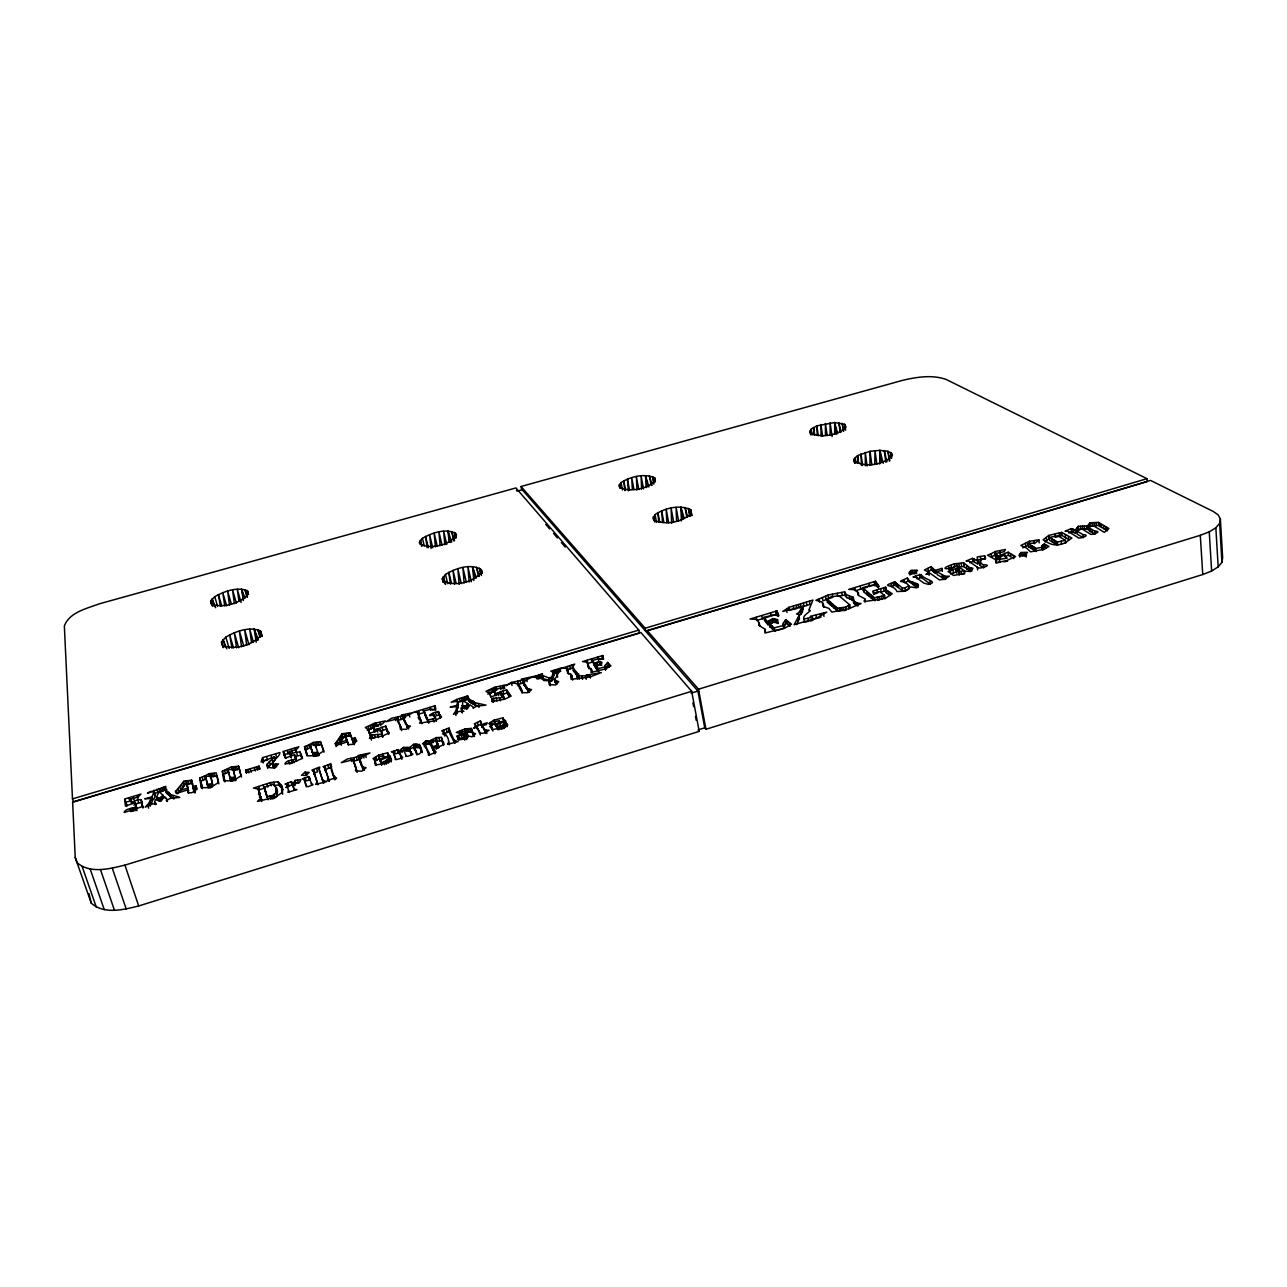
<?xml version="1.0" encoding="UTF-8"?>
<svg xmlns="http://www.w3.org/2000/svg" width="1287" height="1287" viewBox="0 0 1287 1287"><rect width="100%" height="100%" fill="white"/><g stroke="black" fill="none" stroke-linecap="round" stroke-linejoin="round"><path stroke-width="1.5" d="M834.668 434.379L834.684 422.522L844.642 424.292L846.074 427.155C837.499 435.569 820.43 438.674 810.038 432.352L811.228 429.102L816.859 425.868L834.684 422.522L837.724 433.671M274.195 756.869L267.342 764.011L268.259 767.149L275.112 759.973L274.195 756.869L261.1 761.968L262.58 757.625L279.906 752.525C280.019 757.753 269.305 760.746 273.584 767.229L274.598 767.76L272.667 764.092M262.371 759.813L263.288 762.918L262.58 757.625M830.067 434.781L830.115 422.779L832.11 436.502M438.883 712.901L440.524 717.776L438.883 712.901C441.312 708.14 420.752 718.5 433.912 714.832L435.666 718.259L427.96 719.98L423.97 710.939L431.386 708.992L435.698 710.279L435.247 705.726L413.851 712.129L417.825 712.515L419.61 719.819L418.838 714.51M869.915 465.299L870.012 451.319L879.858 450.37L887.966 451.287L892.181 453.877L892.406 455.582C883.654 465.009 865.073 467.889 854.166 460.955L854.037 459.234L857.576 455.582L870.012 451.319L871.862 464.848M873.793 594.53L873.246 591.006L885.633 587.178L885.971 589.88L892.245 593.725L885.359 598.439L864.333 601.608L865.266 600.836L864.751 598.745L858.59 595.527L858.509 593.114L856.305 590.797L854.713 589.671L848.68 589.382L875.482 581.322L879.214 586.438L872.071 585.167L862.612 587.66L864.349 592.406L873.181 599.485L872.747 596.38L862.612 587.66M879.681 464.012L879.858 450.37L883.284 463.288M874.79 464.43L874.983 450.611L876.833 464.157M602.718 655.533L603.346 659.314L602.718 655.533L582.496 661.598L586.985 662.258L589.092 668.854L588.046 663.738M457.062 705.26L457.818 708.349L458.349 704.262L456.708 699.436L467.889 695.833L468.87 699.018L475.193 702.702L486.003 705.147L476.399 706.209L473.101 708.252L473.23 707.03L469.868 704.729L467.197 708.719L461.486 707.416L461.502 709.861L463.867 711.325L458.96 711.438L453.41 714.333L456.048 710.73L456.805 706.724L450.16 707.062L457.062 705.26L457.593 701.174L451.222 702.219L456.708 699.436M462.049 712.29L461.486 707.416M401.287 758.059L399.292 752.284L403.474 750.064L406.225 755.614C402.525 758.188 416.956 753.812 411.888 753.828L409.491 749.195L414.317 747.055L416.747 754.777C425.547 753.329 420.736 741.682 413.561 744.353L409.234 747.94L411.309 754.665L410.489 751.463M155.647 804.6L154.585 802.251L155.454 799.436L160.457 801.061L164.479 796.556L166.86 799.259L166.28 800.659L170.19 798.39L179.794 797.393L170.318 794.369L165.605 790.009L165.814 786.341L147.522 793.275C153.426 787.982 157.674 795.173 153.008 799.999L151.995 796.878L154.022 791.827M288.594 790.524L287.886 792.325L296.911 789.574L294.321 789.204L291.988 784.861L285.923 787.29M410.07 751.125L404.215 750.611L403.378 747.425L409.266 747.409L410.73 753.394M604.97 665.797L605.55 669.996L604.97 665.797L607.609 662.419L610.907 665.91L605.791 668.822L590.99 672.49L591.473 669.465L587.902 666.698L588.432 664.735M969.771 562.757L972.859 561.422L977.814 563.915L977.203 556.933L984.668 555.807L985.601 558.783L980.903 559.346L979.857 562.435L980.211 565.524L983.686 567.857L983.348 564.768L979.857 562.435M977.814 563.915L977.589 558.912M381.451 731.289L382.593 737.226L381.451 731.289L379.762 729.6L369.498 733.493L368.838 730.196L365.299 727.509L374.115 723.374L385.28 720.929L382.561 723.857L373.841 725.627L373.568 728.136L374.967 729.858L385.778 726.077L388.69 734.362L386.872 729.472M796.428 624.662L799.372 618.999L798.664 612.853L802.75 606.338L782.818 611.438L788.931 607.335L812.95 600.064L808.783 610.231C814.398 609.909 801.898 614.639 803.892 619.063L804.375 622.168L807.094 621.701M170.318 794.369L171.316 797.506L166.602 793.13L165.09 787.451M371.38 740.122L370.157 735.15L381.756 734.089M503.957 728.506C501.077 725.128 505.968 720.623 507.802 724.887L500.965 728.136L491.972 729.584L491.296 725.916L488.835 723.439L493.951 720.173L502.927 717.856L504.52 722.522L503.249 718.629M276.496 787.853L276.078 793.017L272.747 795.479L273.697 798.696L277.027 796.219L277.429 791.038L276.496 787.853L272.731 784.217L264.382 787.322L268.179 799.806L265.347 791.537M456.048 710.73L456.805 713.851L456.805 706.724M260.682 798.262L257.448 801.383L275.386 797.216L282.496 792.181L281.596 789.912L282.255 786.132L277.976 781.724L270.302 782.641L253.426 788.094L258.462 789.028L261.647 801.479L260.714 796.476L258.51 794.256L259.282 792.229M454.134 740.154L454.922 743.355L449.951 734.04L449.227 727.863L441.698 730.807C445.511 733.156 451.013 740.363 447.586 744.288L458.075 741.634L454.134 740.154L448.793 728.522M691.087 693.146L697.908 691.055L704.745 727.831L705.952 729.262L1202.766 574.517L1211.63 571.026L1218.178 566.859L1221.926 562.322L1222.65 557.754L1220.382 518.967L1218.081 514.832L1212.949 511.293L1150.465 480.405L647.168 630.566L647.763 633.59M462.58 708.67L462.677 700.595L467.857 703.603L468.613 706.708L466.457 709.234L465.701 706.129L467.857 703.603M1221.926 562.322L1219.642 523.375L1220.382 518.967M1041.891 546.444L1042.631 550.257L1041.891 546.444L1042.824 544.819L1044.207 543.999L1048.937 546.412L1044.577 549.179L1030.517 551.866L1026.72 548.165L1020.864 545.479L1029.391 541.248L1038.882 539.848L1035.375 542.969L1028.152 543.661L1028.458 546.734L1036.212 551.544L1035.906 548.471L1028.152 543.661M1042.213 549.517L1042.052 545.64M387.693 752.798L389.173 757.56L387.693 752.798L378.539 755.163L373.069 758.574L375.16 761.196L375.354 765.057L384.411 763.593L391.57 760.247C388.98 755.083 385.585 763.77 380.807 762.017L380.389 760.038L390.315 756.386L391.168 759.587L389.752 758.349M522.812 679.777L517.696 681.177L518.404 684.25L523.519 682.866L522.812 679.777L521.508 679.118L536.245 675.836L536.936 678.909L543.114 676.737L543.082 678.506L551.528 681.161L552.557 680.163L551.882 677.059L553.185 672.184L550.772 671.17L561.792 667.873L558.848 670.784L556.901 676.431L554.44 679.15L555.115 682.255L557.078 683.896L556.402 680.791L554.44 679.15M495.125 692.567L495.881 695.8L494.401 689.494L503.008 687.741L505.373 684.941L494.369 687.355L485.971 691.328L489.945 693.854L491.071 696.959L500.949 693.178L502.895 694.771L504.247 699.308L502.895 694.771M572.635 667.004L577.348 673.503L578.008 676.608L573.648 671.235L572.635 667.004L574.71 664.092L561.872 668.194L565.331 668.13L567.406 669.53L567.503 672.828L571.299 674.645L572.715 680.035L570.656 676.544M769.176 623.471L774.275 627.847L783.236 625.562L783.493 622.715L785.81 619.739L791.489 624.195L785.038 628.056L765.041 633.011L764.896 629.07L759.073 625.546L759.282 623.005L757.383 620.559L755.952 619.369L750.031 619.031L776.946 610.939L778.941 615.765L773.133 614.945L763.995 617.326L767.325 621.589L772.86 618.532L777.831 619.739L777.155 622.779L773.246 622.297L769.176 623.471L769.69 626.56L774.79 630.952L781.949 629.134M552.557 680.163L553.86 675.257L553.04 671.911M330.373 764.365L334.395 778.683L331.322 770.028L330.888 763.658L323.085 766.698L324.903 768.162L329.343 781.354L324.903 768.162M322.2 778.908L323.648 783.316L319.224 770.237L319.723 767.036L311.888 770.093L313.706 771.557L318.002 784.797L314.012 772.345M1025.948 553.989L1025.482 555.534L1019.031 555.598L1020.977 552.509L1027.476 552.38L1025.948 553.989L1026.254 557.078M799.147 615.942L802.38 612.274L802.75 606.338M823.471 604.263L823.133 606.386L828.892 608.397L831.836 612.097L848.648 608.848L861.051 603.458C857.625 603.893 851.946 601.496 853.297 597.313L846.202 594.514L844.69 591.827L828.04 595.077L815.942 600.289L822.023 602.026L823.953 607.335L822.956 603.104M785.472 619.787L785.971 622.892L783.735 628.683L783.027 624.147M980.211 565.524L980.903 559.346M374.662 728.732L374.951 732.142L374.131 729.037M342.036 733.783L336.052 742.647L336.921 745.768L342.39 738.223L342.036 733.783L349.823 732.77L352.992 741.795L349.823 732.77M439.655 716.006L440.283 714.655M273.681 764.623L278.555 763.834L274.63 767.808L271.959 767.921L267.728 767.197L267.342 764.011M909.571 571.959L908.895 573.535L915.137 573.487L917.486 570.302L911.18 570.398L909.571 571.959L909.973 574.999L911.582 573.455L916.569 573.423L916.183 570.382M151.222 798.551L149.035 803.12L150.064 806.257L152.252 801.688L151.222 798.551L144.739 798.793L151.995 796.878M929.15 575.337L928.747 572.281L924.42 569.996L931.032 566.666L935.07 570.366L942.02 568.371L941.698 570.398L936.775 571.573L937.161 574.645L945.655 579.456L945.285 576.367L936.775 571.573M809.941 621.09L812.934 620.318L812.451 617.213L810.167 616.393L826.769 612.145L816.441 618.227L794.095 624.726L798.873 615.894L798.632 614.526L796.508 613.947L798.664 612.853M156.467 797.329L159.974 798.069L160.988 801.206L157.481 800.466L156.467 797.329L159.073 791.682L162.95 795.221L163.964 798.358M474.469 736.631L472.361 731.499L465.492 732.206L464.72 729.037L456.258 732.416L459.33 733.284L465.653 730.759L467.326 735.601L466.425 733.928M472.104 732.77L471.589 728.329L464.72 729.037M605.614 668.902L608.252 665.508L609.089 666.875L608.445 663.786M183.848 781.193L176.351 790.62L177.349 793.757L184.105 785.73L183.848 781.193L191.65 780.179L193.838 789.687M551.882 677.059L548.986 677.911L542.39 675.418L542.438 673.664L536.245 675.836M289.044 792.132L286.679 784.121L284.99 784.105L291.055 781.659L292.712 784.41L295.141 780.405L300.868 779.6L299.501 782.673L295.994 783.043L293.243 786.148M345.72 738.931L345.173 735.231L340.508 742.165L341.361 745.286M1068.564 532.947L1071.54 531.66L1075.433 533.172L1075.16 530.115L1078.216 526.303L1086.63 525.916L1087.37 529.472L1090.202 525.82L1089.928 522.779L1098.358 522.377L1108.927 528.474L1104.343 532.368L1092.55 525.225L1088.625 527.573L1088.882 530.63L1095.012 534.153L1094.738 531.097L1088.625 527.573M1087.37 529.472L1087.097 526.415L1089.928 522.779M259.475 797.457L260.119 794.24L257.529 788.481M556.402 680.791L558.767 681.692L555.678 684.974L549.195 684.571L549.066 680.791L543.677 680.485C542.294 676.994 529.906 677.525 532.818 676.753L523.005 681.547L527.75 688.593L531.579 689.639L527.96 692.712L521.669 692.631C522.2 684.057 513.481 680.163 506.161 685.633L511.325 682.4L517.696 681.177M1075.433 533.172L1078.49 529.343L1078.216 526.303M449.581 731.692L442.487 733.96M166.087 790.572L166.811 789.462L154.778 793.339L153.78 790.218M187.226 786.534L186.647 782.786L180.791 790.17L187.612 788.127L186.647 782.786M505.984 722.731L506.724 725.916L504.021 727.927L503.265 724.726M425.9 740.701L424.565 742.261L425.37 745.446L426.705 743.886L425.9 740.701L429.231 741.312L436.422 737.58L441.409 737.387L443.677 744.787L441.409 737.387M418.822 716.714L418.114 717.712L420.994 720.64L419.562 723.101L435.006 720.833L441.538 716.891L439.736 714.655M577.364 678.957L576.705 675.852L578.957 674.211L577.348 673.503M154.585 802.251L156.322 803.973L151.576 803.973L145.19 807.174L149.035 803.12M555.115 682.255L556.161 680.871M370.543 737.001L369.466 738.368L382.657 735.939L389.35 732.786L387.87 731.241M770.929 620.479L771.444 623.568L773.374 621.621L772.86 618.532M655.067 514.559L653.024 518.484L653.957 520.141C665.733 525.434 682.319 522.345 691.425 513.191L690.669 509.636C679.407 504.456 665.106 507.979 655.067 514.559L656.531 522.393M647.168 630.566L698.519 689.205L1200.288 535.312L1209.249 531.853L1215.845 527.783L1219.642 523.375M621.042 482.528L618.95 486.084L619.755 487.58C630.968 492.31 646.251 489.189 655.131 480.968L654.6 477.783C643.902 473.117 630.63 476.624 621.042 482.528L622.49 489.993M1042.373 548.712L1044.513 547.072L1045.961 548.005L1045.655 544.932M595.334 665.17L598.262 668.58L598.905 671.685L595.978 668.259L595.334 665.17L601.045 664.703L601.994 662.355L598.68 661.389L594.304 663.706L592.599 660.376L599.404 658.606L603.619 659.169L602.702 656.241M1045.044 542.052L1048.985 538.481L1048.696 535.44L1061.743 532.368L1071.894 538.063L1064.976 542.937C1055.613 546.621 1050.771 544.916 1043.113 539.784L1048.696 535.44M445.495 574.42L442.358 578.716L442.76 580.598C454.536 587.145 474.163 582.593 481.724 571.428L481.225 569.578C470.35 563.111 455.582 568.291 445.495 574.42L447.731 583.751M336.116 746.557L335.247 743.436L336.052 742.647M159.974 798.069L162.95 795.221M422.409 538.336L419.337 542.229L419.659 543.902C430.92 549.662 448.89 545.382 456.483 535.312L456.065 533.655C445.72 527.895 432.046 532.834 422.409 538.336L424.243 545.865M399.292 752.284L401.689 756.933C406.821 756.917 391.972 761.405 395.769 758.799L393.082 751.849L391.361 751.833L398.182 749.774L399.646 754.375L398.809 751.19L403.378 747.425M176.351 790.62L175.418 791.457L176.239 793.484L187.629 789.912L188.626 793.049M928.747 572.281L925.948 574.388L930.26 573.358L939.237 579.81L944.69 579.343L949.42 576.142L945.285 576.367M225.82 637.145L221.493 641.891L222.49 645.672C235.521 650.16 252.944 645.237 261.567 634.475L260.36 630.759C248.97 626.367 235.843 631.241 225.82 637.145L229.166 648.439M442.873 741.585C447.136 745.575 436.036 747.297 432.834 748.214L436.18 752.171L428.442 755.228L428.571 752.058L425.884 746.46L424.324 744.159L422.49 743.773L424.565 742.261M214.752 596.669L210.601 600.932L211.486 604.295C223.841 608.124 239.897 603.683 248.375 593.918L247.297 590.62C236.502 586.808 224.292 591.312 214.752 596.669L217.551 606.161M489.591 726.624L494.691 723.342M374.662 757.85L375.531 761.035L379.392 758.349M476.399 726.045L473.632 728.12L476.978 727.107L480.453 733.349L484.427 733.075L489.092 730.26L485.038 730.019L482.271 725.643L486.196 724.694L487.258 722.763L481.611 724.468L480.389 720.897L474.34 723.809L476.866 728.699M304.89 772.232L301.496 775.257L305.759 775.45L309.234 772.377L304.89 772.232L306.676 775.514L305.775 772.329M430.099 742.631L432.078 746.669L435.633 745.977L438.063 744.353L435.987 739.993L430.099 742.631L432.882 749.871L434.572 749.484M487.821 694.143L494.272 691.409M367.262 730.324L374.002 727.509L373.182 724.404M426.705 743.886L430.035 744.497L431.499 743.58M438.063 744.353L438.867 747.554L437.564 748.358L436.76 745.157M931.032 566.666L931.418 569.723L928.41 571.541L928.024 568.484M1076.881 531.113L1082.994 534.636L1083.268 537.709L1077.155 534.169L1076.881 531.113L1081.788 528.812L1089.976 533.815C1089.606 536.003 1104.085 531.418 1094.738 531.097M289.398 751.528L290.476 754.938L289.398 751.528L296.332 749.645L298.874 746.75L283.043 751.511L285.199 758.14L294.53 754.697C299.951 762.483 286.921 757.866 284.91 764.044L292.825 762.467L302.558 758.333L300.064 752.042C297.024 751.93 288.835 752.782 291.152 757.174M909.249 588.803L908.831 585.714C904.085 578.7 893.58 584.105 907.448 577.992C909.233 584.378 923.535 581.933 916.569 587.853L910.617 586.888L905.356 591.248L896.942 591.553C893.564 583.124 879.118 587.789 894.658 581.821L895.076 584.893L902.67 591.039L907.995 589.543M894.658 581.821L902.251 587.95L905.083 587.886L908.831 585.714M430.904 745.817L431.965 745.221L430.695 740.395M308.751 744.9L313.191 742.422L320.479 741.618L323.777 750.9L316.232 755.759L306.917 755.791L304.52 746.589L308.751 744.9L309.636 748.004L305.405 749.694L307.416 755.501L305.646 749.645M475.112 726.978L481.145 724.066L482.368 727.638L481.611 724.468M1022.715 547.86L1028.393 545.028M849.774 604.89L838.931 595.752L831.016 596.846L826.914 599.098L837.531 608.236L845.623 607.126L849.774 604.89L850.224 607.995L848.825 608.703L848.374 605.598M238.594 766.167L240.975 775.82L233.06 780.823L223.841 780.791L222.329 771.235L231.306 766.955L238.594 766.167L241.457 777.026M204.231 776.238L208.912 773.68L216.2 772.876L218.323 782.641L210.296 787.676L201.11 787.628L199.855 777.975L204.231 776.238L205.196 779.343L200.82 781.08L202.284 788.69L201.303 785.553M970.141 567.985L972.988 568.194L970.478 571.541L965.234 571.074L963.931 573.519L953.57 575.466L948.004 571.492L959.298 567.277L956.868 565.588C948.68 570.318 936.18 569.674 954.343 563.867L963.577 562.789L964.462 567.197L970.511 571.074L970.141 567.985L963.577 562.789M959.668 570.35L958.204 571.155L957.834 568.066M995.72 554.552L991.489 556.821L991.151 553.764L995.382 551.496L1005.42 549.452L1004.214 551.689L994.899 553.603L995.237 556.66L997.843 558.445L997.505 555.373L994.899 553.603M839.574 608.075L840.041 611.18L837.998 611.341L827.38 602.171L828.764 601.431M948.632 566.537L949.018 569.61L951.527 568.613L954.713 566.923L954.343 563.867M822.441 597.763L822.924 600.836L832.721 597.265L832.255 594.208M891.151 583.478L891.569 586.55L895.076 584.893M917.631 584.395L918.033 587.483L907.85 581.064L904.568 582.738L904.166 579.665M471.332 729.6L472.972 732.77L475.563 733.719L472.265 736.791L468.854 736.18L466.827 738.432L458.783 739.928L456.772 736.035L466.537 732.416M325.064 766.248L325.949 769.417L331.773 766.827M880.71 589.156L881.145 592.229L886.051 590.25L886.389 592.969L890.347 595.527L889.928 592.438M135.248 802.541C139.221 810.955 126.576 806.064 124.115 812.467L136.776 808.638L135.248 802.541L125.482 806.129L124.598 799.002L140.959 794.079L137.95 797.152L130.807 799.082L132.143 803.635M991.151 553.764L987.547 555.164L994.545 559.153L1003.715 555.421L1007.19 558.172L995.623 559.958L996.717 562.483L1006.273 560.746L1015.507 556.627L1008.171 552.203L998.567 555.936L997.505 555.373M294.369 756.611L300.949 755.163L302.107 758.51L301.222 755.389M133.864 805.131L138.674 802.863L142.181 802.895L141.168 799.774L137.645 799.726L131.226 802.75L130.807 799.082M457.464 702.525L468.629 698.905L469.626 702.107L479.15 707.174L478.41 704.053M435.215 741.634L442.197 740.572L442.921 743.387M223.986 778.732L224.952 781.869L223.278 774.34L227.638 772.618L226.689 769.497M258.993 766.119L259.652 768.516L246.219 772.554L245.608 770.141L258.993 766.119L259.926 769.256M495.978 723.889L500.386 721.975L499.05 720.688L494.256 721.814L496.734 727.075L494.996 724.999L493.951 720.173M1075.16 530.115L1071.267 528.619L1065.057 531.193L1067.534 531.097L1077.911 537.467C1077.412 539.655 1092.454 535.022 1082.994 534.636M381.242 763.239L381.66 765.218L380.051 759.089L384.636 757.126L383.51 755.759L378.619 756.901L380.904 762.29M929.906 580.936L930.292 584.025L921.54 577.638L916.794 578.732L916.392 575.675L921.154 574.565C923.439 579.681 940.041 581.708 928.217 584.33L923.696 583.011L915.443 576.946L912.998 577.026L916.392 575.675M977.46 560.842L972.505 558.365L966.07 561.035L968.532 560.939L978.007 567.68C978.94 569.304 994.352 564.736 983.348 564.768M552.879 674.05L559.298 672.104L558.638 669.031M503.523 696.203L503.587 697.425L491.956 698.519L491.698 701.576L504.761 699.163L511.116 696.122L506.579 689.8L496.122 693.468L495.157 692.696M956.901 573.326L956.531 570.238L960.81 568.259L964.317 570.672L964.671 573.761L961.598 574.485L961.228 571.38L964.317 570.672M399.018 752.959L395.189 753.844L394.353 750.659M309.202 776.753L310.103 779.954L306.242 780.855L305.325 777.67L309.202 776.753L311.744 784.957M463.256 735.118L467.117 733.397L468.404 735.778L464.092 736.856L463.256 735.118L464.864 740.057L463.272 733.912M464.028 738.304L465.797 737.58M305.325 777.67L302.236 778.86L303.941 778.892L306.66 786.164L308.027 786.759L313.031 784.668L311.374 783.413M290.959 763.432L289.334 764.06L288.417 760.923M497.586 728.973L496.444 724.774L506.048 721.235L503.78 719.353M567.374 666.553L568.05 669.626L572.474 667.969L571.814 664.896M950.417 570.833L950.787 573.922L956.08 572.072L955.71 568.999M457.561 739.221L464.044 737.097M769.69 626.56L771.17 626.013M1054.954 534.298L1055.243 537.339L1062.032 535.408L1068.709 539.671L1068.419 536.599M802.316 609.716L803.233 609.411M798.455 604.906L798.937 607.979L803.925 606.434L809.925 604.391L809.443 601.335M1010.665 553.941L1011.003 557.014L1008.509 555.276L1005.067 556.467L1004.729 553.394M272.024 758.928L276.608 757.383L275.708 754.279M380.003 731.322L386.599 729.182L387.693 732.593M508.156 693.017L508.88 696.122L507.287 692.889L500.9 694.98L500.176 691.891M777.766 613.207L778.281 616.28L777.461 614.012L771.01 616.071L770.495 612.998M877.171 584.057L877.605 587.129L875.916 584.378L869.433 586.454L868.998 583.397M599.79 659.716L603.362 658.59M432.207 710.006L435.569 708.912L434.797 705.823M756.322 617.374L756.836 620.431L769.272 616.618M854.858 587.757L855.292 590.813L867.679 587.017M863.046 590.717L864.639 590.218M704.745 727.831L698.004 729.922L699.195 731.37L138.69 905.968C123.584 909.716 104.07 914.735 91.216 903.072L89.012 893.693M691.682 691.296L640.829 632.464L72.619 801.994L75.225 857.48L77.123 862.724C90.299 874.066 109.717 868.773 124.919 865.121L691.682 691.296L699.195 731.37M403.121 717.486L408.542 728.732L403.121 717.486L413.449 712.515L401.994 714.912L403.973 718.725L401.994 714.912M194.578 792.663L192.841 786.55L195.801 785.665L196.782 788.802M340.508 742.165L347.088 740.186L348.278 744.98M352.155 738.674C356.016 736.421 357.4 740.636 352.783 740.25L354.279 744.562L352.783 740.25M195.479 790.99L194.289 792.116L193.163 788.255L196.621 787.467L195.801 785.665M354.906 742.985L353.893 744.047M72.474 798.889L638.802 630.099L639.398 633.124L73.536 801.962L72.474 798.889L64.35 625.932C69.418 612.306 86.599 608.606 98.906 603.957L515.926 487.934L638.802 630.099M645.125 628.217L1146.942 478.667L1147.151 481.611L645.704 631.241L645.125 628.217L521.026 486.502L902.412 380.389C916.569 377.075 932.061 374.469 946.138 379.44L1146.942 478.667M357.11 772.425L353.088 759.748L341.312 762.676L347.136 759.04L353.796 757.753L354.665 760.923L360.103 759.443L358.059 755.469L369.948 752.992L359.073 758.284L364.253 770.35L361.904 765.588M353.796 757.753L359.234 756.257M763.995 617.326L764.51 620.398L767.84 624.678L770.463 623.954L769.948 620.865M399.581 724.951L401.383 729.102L397.345 718.902L386.02 721.701L391.521 718.291L403.185 715.636M397.956 717.052L398.761 720.141L403.973 718.725M592.599 660.376L594.948 666.795L596.911 666.248L596.267 663.175M522.232 489.736L517.117 491.167L516.457 490.411M360.762 761.228L359.942 761.454L362.773 768.789M523.005 681.547L523.696 684.62L523.777 681.322M498.857 722.329L503.684 721.026L503.989 721.798M956.531 570.238L958.928 572.007L961.228 571.38M872.747 596.38L874.484 597.747L884.571 595.495L885.006 598.6M284.604 754.005L285.971 758.349L283.944 754.616L290.894 753.008M958.976 563.754L959.346 566.827L963.979 566.505M803.892 619.063L812.451 617.213M496.444 724.774L497.12 726.656L503.201 725.321M598.262 668.58L604.906 666.891M342.873 736.872L350.659 735.858M184.829 784.298L192.632 783.3M313.191 742.422L314.06 745.527L321.348 744.723L323.986 752.171M231.306 766.955L232.255 770.076L239.527 769.272M208.912 773.68L209.878 776.785L217.149 775.997L218.87 783.831M792.342 609.7L789.43 610.408L788.931 607.335M810.649 619.497L819.417 617.776M1057.351 542.036L1057.641 545.109L1049.693 540.492L1049.388 537.435L1057.351 542.036L1065.346 540.315L1065.636 543.404M1042.325 547.184L1035.906 548.471M873.68 594.095L876.302 593.5M267.229 796.589L272.747 795.479M837.226 593.275L837.676 596.348L842.213 595.511L845.141 594.9L844.69 591.827M977.943 561.969L977.557 559.99L985.022 558.864L984.668 555.807M1049.388 537.435L1057.769 535.746L1065.346 540.315M263.497 760.73L266.216 760.295M785.971 622.892L790.073 626.302L789.574 623.198M283.188 789.333L278.909 784.909L274.726 785.52L273.793 782.335M1003.699 561.759L1007.528 561.261M576.705 675.852L588.658 675.836L586.003 675.192L601.302 672.57L589.864 677.026L571.026 679.327L571.878 675.755M374.115 723.374L374.935 726.479L378.523 726.141M318.79 755.582L315.283 744.642L310.087 745.093L313.449 755.775L318.79 755.582L317.905 752.445L312.564 752.654L310.087 745.093M235.601 778.908L233.172 769.272L227.976 769.723L230.679 780.694L232.867 780.614L231.917 777.477L229.713 777.557M212.999 785.713L210.714 776.013L205.518 776.447L208.027 787.515L211.905 787.387L210.923 784.233L207.062 784.378M285.987 787.499L287.612 787.322L286.679 784.121M1090.202 525.82L1098.631 525.434L1107.415 530.839L1107.158 527.767M1078.49 529.343L1086.904 528.957M414.382 747.522L420.27 747.506L422.072 752.638L421.251 749.436M193.307 788.979L197.056 789.06L191.892 792.728L188.079 792.889L187.629 789.912M1028.458 546.734L1031.241 546.605M231.917 777.477L235.022 777.38L235.988 780.533L234.556 780.565L233.59 777.412M1020.977 552.509L1021.315 555.582L1022.698 555.63L1026.463 555.55L1026.141 552.461M210.923 784.233L212.355 784.217L210.714 776.013M773.374 621.621L778.329 622.828M461.824 705.566L465.701 706.129M845.141 594.9L846.653 597.586L853.748 600.402L853.587 602.541L856.402 605.566L855.952 602.461M353.426 741.425L356.885 740.958L352.252 744.417L348.407 744.626L347.426 741.859L336.438 745.302L335.247 743.436M407.738 725.611L410.408 726.125L406.402 729.343L400.241 729.182L400.579 725.997M522.683 682.56L523.519 682.866M363.384 767.149L366.103 767.728L361.824 771.17L355.502 770.945L356.016 767.486M360.103 759.443L358.928 758.638L361.663 758.445L360.794 755.276M798.31 617.229L799.42 618.194M552.799 674.501L553.86 675.257M523.696 684.62L529.488 692.293L528.796 689.188M931.418 569.723L935.456 573.439L935.07 570.366M390.315 756.386L388.336 754.375M276.496 790.331L277.429 791.038M324.791 770.269L325.804 771.347M313.61 773.664L314.913 775.53M884.571 595.495L879.697 591.666L873.278 593.146L873.246 591.006M493.05 701.914L494.321 701.351L493.581 698.246M882.946 596.814L884.33 597.924L883.912 594.835M166.699 800.787L167.39 801.463L166.377 798.326M333.51 775.482C337.242 779.053 338.513 778.667 332.239 778.828L327.059 780.968L328.442 778.136M482.271 725.643L485.81 733.22L485.038 730.019M322.747 780.115L326.399 781.724L315.685 784.427L317.101 781.595M864.108 600.739L865.202 601.849L864.751 598.745M567.969 670.977L568.629 674.05L566.425 668.532M425.144 747.345L425.884 748.149L425.064 744.964M261.261 798.793L259.089 793.355M699.114 692.438L521.573 488.996L521.026 486.502M545.736 524.388L549.629 528.925M553.539 533.445L557.432 537.982M561.341 542.519L565.234 547.039M587.628 665.331L589.076 667.824M502.734 696.83L503.619 697.876M490.781 727.493L492.052 729.102M353.957 762.918L353.088 759.748M368.468 731.643L370.157 734.99M378.619 756.901L380.051 759.089M521.541 691.521L522.297 692.696L521.589 689.591M758.976 624.79L759.813 626.093L759.282 623.005M519.256 687.757L519.9 688.786L519.192 685.698M374.967 762.692L376.335 765.347L375.16 761.196M438.867 747.554L437.451 743.355M444.53 735.344L444.964 736.084L443.645 730.356M418.886 716.006L419.626 717.615M480.357 734.974L476.978 727.107M423.97 710.939L428.748 723.101L427.96 719.98M426.689 749.645L429.391 755.26L428.571 752.058M506.724 725.916L507.142 726.688L506.177 723.133M398.343 722.216L399.099 723.857L398.294 720.752M398.182 749.774L398.809 751.19M395.254 758.091L393.082 751.849M435.987 739.993L437.628 745.334L436.824 742.149M226.802 648.809L223.037 639.559L225.273 647.104M215.669 607.705L212.082 598.841L214.334 606.45M345.173 735.231L347.088 740.186M256.226 642.229L254.166 629.053L258.381 639.945M346.026 738.336L347.94 743.307M243.307 600.562L241.506 589.156L245.029 598.262M355.968 768.194L356.901 770.688M354.826 764.961L355.63 767.197M212.548 606.274L210.601 600.932L211.728 604.745M223.536 647.458L221.493 641.891L223.166 647.554M247.506 597.023L244.916 589.623L247.104 597.216M260.392 637.017L257.802 629.616L259.974 637.162M75.225 857.48L91.216 903.072M449.131 542.47L447.989 531.145L451.737 541.94M82.207 866.65L96.316 907.174M473.841 580.55L472.522 566.698L476.431 578.04M90.17 868.982L104.247 909.636M100.434 869.513L114.463 910.279M323.101 782.126L318.983 768.516M295.415 757.818L296.67 761.405L295.077 756.354M112.307 868.194L126.223 909.024M124.919 865.121L138.69 905.968M404.263 721.605L403.909 717.277M124.936 799.549L126.93 806.145L125.885 803.008M422.136 545.961L420.286 540.331L421.653 545.994M135.65 805.405L136.679 808.558L142.455 806.531L141.168 799.774M135.811 806.386L137.001 810.617M134.652 807.512L135.698 810.665M132.947 807.786L133.977 810.939L132.239 811.309L131.194 808.156M128.877 798.101L129.907 801.222L125.627 802.123L126.705 804.809M129.842 808.509L130.888 811.663M141.248 800.514L142.986 808.011L141.956 804.874M141.683 803.361L142.712 806.499M137.082 795.704L138.111 798.825M137.645 799.726L138.674 802.863M133.124 796.991L134.154 800.112M135.344 803.329L136.519 807.48M445.704 584.008L443.291 576.608L445.093 584.089M147.603 805.051L148.632 808.204M153.78 792.856L154.794 795.977M150.161 800.997L151.19 804.134M417.02 754.182L416.2 750.981M158.848 788.674L159.861 791.795M161.454 796.685L162.468 799.822M156.757 789.188L157.77 792.309M158.285 797.683L159.298 800.82M153.845 791.537L155.003 795.35M168.002 792.068L169.015 795.189M166.715 791.232L167.728 794.352M165.605 790.009L166.602 793.13M164.993 788.593L165.991 791.714M163.626 787.371L164.623 790.475M162.001 788.03L162.999 791.151M160.392 788.609L161.406 791.714M306.37 786.84L303.941 778.892M172.908 795.993L173.906 799.13M169.096 792.358L170.495 796.524M179.826 786.84L180.823 789.977M177.944 788.963L178.941 792.1M185.746 781.241L186.728 784.362M187.612 788.127L188.61 791.264L187.629 785.907M183.124 782.609L184.105 785.73M181.66 784.603L182.657 787.724M194.192 789.735L195.19 792.872M190.074 780.565L191.055 783.686M187.95 780.984L188.932 784.105M454.536 540.653L451.673 531.515L453.893 540.926M199.855 777.975L201.013 781.933M200.305 779.938L201.834 785.553M201.142 784.04L202.123 787.177M479.279 576.254L476.447 567.133L478.619 576.479M209.25 784.298L210.215 787.435M205.518 776.447L206.483 779.568M206.483 780.485L208.027 787.515M207.786 784.362L208.751 787.499M206.821 782.416L207.802 785.553M202.091 777.171L203.073 780.292M646.106 487.596L645.527 475.659L649.002 486.953M248.471 594.385L247.297 590.62L248.391 594.417M214.141 773.39L215.106 776.495M212.435 773.664L213.401 776.785M210.795 773.744L211.76 776.865M223.455 775.627L224.421 778.764M223.777 777.235L224.742 780.372M573.294 670.077L573.648 671.235M230.437 777.541L231.403 780.678M227.976 769.723L229.392 774.468L228.925 772.827M229.44 775.611L230.679 780.694M224.565 770.43L225.515 773.551M222.329 771.235L224.115 777.541M681.402 520.945L680.855 507.191L684.266 518.404M234.845 766.939L235.794 770.06M233.204 767.036L234.154 770.141M236.551 766.666L237.484 769.787M250.321 769.063L251.255 772.2M247.957 769.739L248.89 772.86M245.608 770.141L246.557 773.278M263.111 785.118L264.06 788.304L259.701 789.655L258.751 786.47M256.805 767.068L257.738 770.205M254.456 767.824L255.389 770.945M258.462 789.028L260.119 794.24M260.714 796.476L261.921 800.514M262.58 758.799L263.497 761.904M271.428 795.768L272.377 798.986M266.843 783.88L267.793 787.065M269.884 796.09L270.833 799.307M264.382 787.322L266.296 794.739M264.768 789.253L265.717 792.438M266.136 793.999L267.085 797.2M269.305 761.405L270.222 764.526M266.65 756.981L267.567 760.086M275.563 787.129L276.995 792.148M221.734 605.936L218.388 594.562L220.35 606.016M275.885 790.411L276.818 793.629M233.542 647.988L229.665 634.829L231.933 648.165M275.901 791.891L277.027 796.219M266.843 765.218L267.76 768.355M274.131 794.208L275.08 797.425M270.302 782.641L271.235 785.81M231.467 604.311L227.59 591.055L229.488 604.97M243.774 646.026L239.398 631.016L241.538 646.798M275.659 763.69L276.576 766.827M281.789 787.29L282.722 790.491M274.839 764.205L275.128 767.679L274.211 764.542M280.759 784.941L281.692 788.127M281.58 788.609L282.513 791.827M281.596 789.912L282.722 794.192M279.633 784.024L280.566 787.226M271.123 755.823L272.78 762.001M273.198 764.542L274.115 767.679M278.748 783.075L279.681 786.26M226.657 605.904L222.764 592.647L224.758 605.92M238.706 647.763L234.298 632.737L236.535 647.86M272.619 763.271L273.584 767.229M277.976 781.724L278.909 784.909M291.972 781.981L294.176 789.365M291.055 781.659L291.988 784.861M249.002 644.803L244.643 629.777L246.686 645.35M236.39 603.153L232.545 589.896L234.363 603.619M288.095 782.882L289.028 786.084M289.575 751.849L291.361 758.043M254.166 629.053L257.416 640.347M297.538 780.163L298.455 783.365M291.377 759.957L292.278 763.094M241.506 589.156L244.24 598.632M287.258 750.643L288.143 753.748M295.141 780.405L296.058 783.606M253.475 642.261L249.678 629.118L251.528 642.519M294.079 782.448L295.013 785.649M241.119 602.509L237.275 589.253L238.915 600.836M284.041 752.895L284.942 756M283.494 752.026L284.395 755.131M443.42 582.432L442.358 578.716L443.259 582.464M296.477 752.042L297.361 755.163M295.206 748.31L296.09 751.415M294.53 754.697L295.656 758.542M291.377 749.549L292.278 752.654M293.082 759.603L293.983 762.724M308.269 776.447L309.186 779.632M300.064 752.042L301.592 757.062M312.097 750.771L312.982 753.892M310.698 746.669L312.403 752.058M312.564 752.654L313.449 755.775M316.682 768.564L317.583 771.733L314.768 772.795L313.867 769.626M306.692 745.817L307.577 748.921M313.706 771.557L314.607 774.742M313.288 770.961L314.189 774.13M304.52 746.589L306.097 751.56M324.501 767.567L325.386 770.736M316.763 742.39L317.632 745.495M315.106 742.486L315.991 745.575M315.283 744.642L316.168 747.747M316.473 752.493L317.342 755.614M314.768 752.557L315.653 755.694M313.288 752.622L314.173 755.759M334.073 776.672L334.958 779.874M330.164 765.121L331.049 768.307M327.847 765.186L328.748 768.355M320.479 741.618L321.348 744.723M318.452 742.116L319.321 745.205M325.225 768.95L326.126 772.136M652.091 485.489L649.436 475.917L651.19 485.247M338.931 739.092L339.8 742.197M337.387 741.087L338.256 744.192M687.644 517.02L685.054 507.528L686.824 517.326M455.952 537.934L454.424 532.368L455.759 538.014M350.917 758.349L351.785 761.534M343.983 733.815L344.819 736.92M341.538 735.118L342.39 738.223M340.411 736.984L341.264 740.089M481.451 575.53L479.424 568.13L480.727 573.729M356.386 757.094L357.255 760.279M348.278 733.14L349.115 736.244M354.745 764.011L356.37 769.32M346.187 733.542L347.023 736.647M353.957 761.775L355.26 766.151M382.689 735.923L380.727 730.179M363.143 754.906L363.996 758.075M355.196 738.191L356.032 741.312M355.003 737.821L355.839 740.926M362.467 766.441L363.336 769.642M360.601 762.371L361.454 765.556M358.462 755.903L360.231 762.564M365.315 754.359L366.168 757.544M371.895 725.289L372.731 728.378M374.356 734.652L375.193 737.773L372.635 737.998L371.798 734.877M380.389 760.038L381.499 764.285M378.539 755.163L380.325 761.293M370.254 726.045L371.074 729.15M368.195 726.753L369.015 729.858M370.463 735.456L371.3 738.577M368.838 730.196L370.994 738.271M376.061 757.046L376.914 760.231M387.596 759.41L388.449 762.612L389.382 761.936L388.529 758.735M387.13 760.038L387.966 763.239M375.707 723.294L376.528 726.383M385.553 761.019L386.406 764.221M376.898 729.053L377.718 732.158M377.718 734.427L378.555 737.548M382.77 754.134L383.623 757.319L388.545 755.984L388.754 756.804M383.816 761.437L384.668 764.639M373.359 726.946L374.388 731.241M385.778 726.077L387.017 730.759M382.078 727.252L382.899 730.372M390.058 757.946L391.216 761.968M379.955 722.634L380.775 725.739M620.382 488.095L619.401 484.362L620.125 488.095M401.029 756.145L401.866 759.346M397.216 749.484L398.053 752.654M406.209 747.57L407.03 750.755M400 724.742L401.673 730.71M399.179 722.795L400.37 726.833M397.345 718.902L398.15 721.991M404.874 747.538L405.695 750.723M395.173 717.631L395.978 720.72M401.271 749.356L402.091 752.541M413.561 744.353L416.071 752.203L415.251 749.018M413.674 746.975L414.494 750.16M404.649 714.719L405.453 717.808M406.805 724.983L407.609 728.088M406.225 724.195L407.03 727.316M404.794 721.251L405.598 724.356M402.397 715.315L403.201 718.403M400.434 716.425L401.238 719.513M407.609 747.522L408.429 750.707M420.64 748.181L421.46 751.383M419.449 744.32L420.785 749.871M419.433 744.9L420.399 748.809M417.792 744.433L418.613 747.618M409.009 713.835L409.813 716.923M416.393 744.481L417.213 747.667M415.057 744.449L415.862 747.634M418.693 710.858L419.465 713.947L423.729 712.708L422.956 709.62M420.704 719.658L421.782 723.761L418.452 713.529M425.402 741.392L426.206 744.578M417.825 712.515L418.613 715.62M423.52 743.114L424.34 746.299M654.793 522.088L653.394 516.57L654.134 520.495M435.633 745.977L436.438 749.179M427.332 718.773L428.121 721.894M432.464 739.43L433.269 742.599M426.608 717.438L427.397 720.543M425.884 716.055L426.657 719.16M425.177 714.687L425.949 717.792M434.137 750.739L434.942 753.941M433.687 749.967L434.491 753.168L432.834 748.214M432.078 746.669L432.882 749.871M429.231 741.312L430.035 744.497M427.751 740.862L428.555 744.047M441.554 738.899L442.358 742.068M435.473 717.679L436.454 721.38M434.443 715.636L435.215 718.757L433.912 714.832M432.85 713.416L433.639 716.521M438.883 737.66L439.687 740.845M433.22 718.918L433.992 722.039M430.019 707.383L430.791 710.456M436.422 737.58L437.21 740.749M436.341 741.039L437.146 744.224M446.348 729.327L447.136 732.48M448.616 741.602L449.42 744.803M438.867 713.416L439.655 716.537M443.243 731.611L444.031 734.78M438.014 711.856L438.803 714.961L436.39 715.765L435.617 712.66M434.25 705.984L435.022 709.073M453.41 739.044L454.198 742.229M448.68 729.246L449.453 732.416M841.119 432.142L838.802 422.699L840.202 432.512M461.052 734.732L461.824 737.934M455.212 712.435L455.968 715.556M459.523 731.386L460.296 734.555M458.751 735.488L459.523 738.674M457.528 736.55L458.301 739.752M467.953 729.085L468.725 732.271M459.459 698.487L460.199 701.56M461.309 708.429L462.258 712.982M466.361 729.15L467.133 732.319M457.48 700.82L458.333 704.809M465.17 733.123L466.731 739.542M456.515 708.864L457.287 711.984M461.727 730.517L462.5 733.703M653.941 482.464L652.525 476.64L653.925 484.121M467.181 696.187L468.516 700.884M465.958 696.75L466.714 699.838M466.779 704.89L467.535 707.995M428.314 547.651L425.579 536.373L427.123 547.699M464.494 697.361L465.234 700.45M472.972 732.77L473.745 735.955M472.168 731.515L472.94 734.7M471.315 728.925L472.088 732.11M463.03 697.892L463.77 700.981M469.658 728.828L470.431 731.997M463.819 705.823L464.575 708.928M461.438 697.988L462.194 701.077M480.389 720.897L481.869 726.769M480.389 721.492L481.354 725.466M475.193 702.702L475.949 705.807M437.274 546.219L434.121 533.075L435.424 546.846M474.018 701.882L474.758 704.986M473.278 700.981L474.018 704.086M477.509 722.506L478.265 725.675M472.056 700.755L472.796 703.844M470.447 700.048L471.187 703.136M432.738 547.731L429.568 534.588L431.113 548.471M475.804 725.112L476.56 728.281M468.87 699.018L469.626 702.107M886.968 461.84L884.282 450.595L885.826 462.242M690.234 516.071L688.4 508.365L689.816 516.216M451.48 583.445L448.809 572.265L450.386 584.185M442.052 545.109L438.915 531.965L440.09 545.559M486.132 730.34L486.888 733.526M484.362 729.343L485.119 732.528M496.846 725.771L497.876 729.842M495.27 722.956L496.01 726.125M461.309 583.574L457.786 568.693L459.202 584.314M447.989 531.145L450.659 542.422M491.682 721.975L492.438 725.144M492.084 727.831L492.841 731.016M491.296 725.916L492.503 730.002M490.363 722.747L491.119 725.932M446.766 544.449L443.645 531.306L444.835 544.707M456.097 583.349L453.008 570.318L454.488 584.121M503.667 724.131L504.424 727.316M494.369 687.355L495.093 690.427L496.685 690.331L495.978 687.258M496.171 698.021L496.895 701.125M493.565 688.336L495.189 694.948M501.801 725.675L502.557 728.86L500.852 729.262L500.096 726.077M492.374 689.172L493.098 692.261M499.629 721.396L500.386 724.565M466.377 582.384L462.87 567.503L464.124 582.914M490.814 689.912L491.537 693.001M492.31 698.809L493.275 702.235M498.439 726.431L499.179 729.632M489.945 693.854L490.669 696.943M488.819 690.604L489.543 693.677M502.976 690.958L503.7 694.047M472.522 566.698L475.128 577.879M500.193 686.598L500.916 689.687M500.949 693.178L501.673 696.283M499.533 697.763L500.257 700.884M497.972 692.696L498.696 695.784M504.456 720.077L505.196 723.262M471.364 581.724L467.889 566.827L469.16 582.014M504.536 723.487L505.276 726.672M502.927 717.856L503.684 721.026M507.223 691.28L507.931 694.385M506.579 689.8L507.287 692.889M504.021 685.488L504.745 688.577M502.557 686.003L503.281 689.076M511.325 682.4L512.049 685.472M520.141 680.55L520.833 683.638M520.238 687.467L520.945 690.556L519.723 686.598M517.551 683.124L518.259 686.196M233.172 769.272L235.022 777.38M526.431 678.522L527.123 681.611M527.75 688.593L528.458 691.698M527.075 687.853L527.767 690.958M524.179 678.892L524.871 681.965M525.209 685.07L525.916 688.175M523.487 682.496L524.179 685.585M542.39 675.418L543.082 678.506M542.036 674.452L542.921 678.378M539.832 674.694L540.524 677.782M538.899 675.257L539.591 678.329M538.416 675.788L539.092 678.86M537.467 675.739L538.143 678.812M206.917 781.225L207.448 783.622M550.852 678.056L551.528 681.161M548.986 677.911L549.678 681M549.452 681.66L550.353 685.714L549.066 680.791M556.048 670.028L556.724 673.101M557.03 674.147L557.705 677.235M554.97 670.334L555.646 673.407M553.651 670.672L554.327 673.745M555.292 680.019L555.984 683.124M559.974 668.484L560.633 671.557M557.432 669.546L558.108 672.618M569.707 665.685L570.366 668.757M571.299 674.645L571.959 677.75M570.752 674.018L571.412 677.123M567.406 669.53L568.082 672.618M578.603 676.19L579.263 679.295M576.496 672.795L577.155 675.9M575.723 671.894L576.383 674.983M843.822 430.952L842.197 423.294L843.323 431.177M585.569 676.158L586.228 679.279M581.885 676.286L582.544 679.391M591.296 659.169L591.94 662.242L587.821 663.432L587.178 660.36M591.473 669.465L592.133 672.554L590.926 668.468M587.451 662.837L588.111 665.91M589.8 674.903L590.443 678.024M229.987 776.833L230.389 778.748M599.372 661.679L600.015 664.752L598.68 661.389M597.86 657.078L598.487 660.151M597.023 662.869L597.667 665.958M596.943 667.181L597.586 670.27M595.414 663.416L596.058 666.505M595.527 665.427L596.187 668.516M594.304 663.706L594.948 666.795M593.21 661.904L593.854 664.977M889.928 460.794L887.966 451.287L889.253 461.003M605.517 664.703L606.161 667.792M602.3 655.63L602.927 658.703M601.769 655.791L602.396 658.847M601.029 662.258L601.673 665.347M600.144 662.001L600.788 665.073M607.609 662.419L608.622 666.232M691.843 515.508L690.669 509.636L691.73 515.54M810.762 434.507L810.022 430.791L810.617 434.716M629.568 490.218L627.412 479.054L628.297 490.814M625.579 490.041L623.777 480.727L624.79 490.588M638.835 489.559L636.357 476.544L636.936 490.009M633.847 488.787L631.692 477.622L632.335 489.285M643.532 488.899L641.071 475.868L641.618 489.157M659.716 522.361L657.882 512.58L658.847 522.377M692.905 702.831L693.629 706.692M695.447 716.376L696.187 720.253M645.527 475.659L647.634 486.84M191.65 780.179L192.841 786.55M854.761 463.127L854.037 459.234L854.584 463.127M698.519 689.205L705.952 729.262M663.867 522.49L661.679 510.762L662.499 522.442M673.616 521.75L671.09 508.075L671.653 523.342M668.709 522.892L666.183 509.234L666.843 522.731M678.603 521.058L676.093 507.384L676.56 521.332M680.855 507.191L682.995 518.934M845.672 430.099L844.642 424.292L845.205 428.233M891.634 458.188L890.652 452.413L891.424 458.252M765.266 619.272L765.781 622.361M764.896 629.07L765.427 632.19M761.824 615.781L762.338 618.854M774.275 627.847L774.79 630.952M771.717 619.932L772.232 623.021M772.007 626.045L772.522 629.15M769.529 623.809L770.044 626.898M768.806 621.203L769.32 624.292M767.325 621.589L767.84 624.678M776.946 610.939L777.621 614.929M776.367 611.068L776.881 614.14M777.412 620.431L777.911 623.535M775.659 611.277L776.174 614.349M776.447 619.626L776.962 622.715M775.128 619.304L775.627 622.393M773.921 618.902L774.42 621.975M786.502 609.378L787 612.451M787.387 621.492L787.885 624.597M786.55 620.656L787.049 623.761M785.81 619.739L786.309 622.844M783.493 622.715L784.008 625.82M793.307 606.29L793.806 609.346L796.782 608.59L796.283 605.517M800.498 611.309L800.981 614.398M798.632 614.526L799.372 618.999M797.763 618.355L798.262 621.46M806.354 602.413L806.82 605.469M807.946 618.371L808.445 621.476M803.458 603.378L803.925 606.434M802.3 606.499L802.782 609.571M801.898 609.185L802.38 612.274M800.546 604.279L801.029 607.351M816.038 615.347L816.521 618.468M819.127 599.131L819.594 602.203M820.382 614.333L820.849 617.438M828.088 600.225L828.555 603.297M826.914 599.098L827.38 602.171M825.546 596.364L826.013 599.436M823.503 613.336L823.986 616.441M835.504 606.563L835.971 609.652M833.365 604.793L833.831 607.882M831.482 603.185L831.933 606.274M829.648 601.624L830.115 604.697M828.04 595.077L828.506 598.133M841.762 592.454L842.213 595.511M818.307 435.666L816.859 425.868L817.261 435.553M843.355 607.577L843.822 610.682L846.074 610.231L845.623 607.126M841.425 607.882L841.891 610.987M814.719 435.279L813.561 427.429L814.108 435.215M811.228 429.102L812.097 435.006M837.531 608.236L837.998 611.341M849.323 596.299L849.774 599.372M846.202 594.514L846.653 597.586M822.634 436.261L820.897 424.517L821.106 436.052M844.948 593.146L845.398 596.219M857.399 603.056L857.85 606.161M854.777 601.705L855.228 604.793M853.297 597.313L854.182 603.716M852.975 598.31L853.587 602.541M851.286 596.943L851.737 600.032M827.139 435.215L825.417 423.455L825.45 434.893M860.231 586.196L860.665 589.253M834.684 422.522L836.373 434.282M857.528 591.875L857.962 594.948M870.8 594.9L871.235 597.988M868.805 593.355L869.24 596.444M866.843 591.827L867.277 594.916M863.915 589.333L864.349 592.406M876.367 582.947L876.785 586.003M877.187 590.106L877.621 593.194M875.482 581.322L876.174 585.038M858.67 463.32L857.576 455.582L858.075 463.304M874.919 581.467L875.337 584.507M877.203 597.232L877.637 600.337L879.681 599.935L879.262 596.83M874.211 581.66L874.645 584.716M855.212 457.4L856.016 463.223M874.484 597.747L874.919 600.852M867.116 465.958L865.234 452.429L865.379 465.781M883.67 588.143L884.105 591.232M881.434 596.331L881.868 599.436M862.612 465.492L861.003 453.877L861.405 465.427M878.04 585.135L878.474 588.191M424.758 714.044L424.967 715.54M888.078 591.248L888.497 594.337M885.633 587.178L886.389 592.969M885.569 588.513L886.051 592.374M879.858 450.37L881.418 461.985M897.554 584.395L897.972 587.467M896.54 583.59L896.959 586.663M895.784 582.963L896.202 586.035M895.189 582.416L895.607 585.488M893.226 582.561L893.645 585.617M905.083 587.886L905.501 590.99M902.251 587.95L902.67 591.039M912.982 582.094L913.384 585.183M911.18 570.398L911.582 573.455M907.448 577.992L907.85 581.064M919.562 574.308L919.964 577.38M916.36 584.137L916.762 587.226M914.349 570.431L914.735 573.487M914.88 583.413L915.282 586.502M912.531 570.463L912.917 573.503M921.154 574.565L921.54 577.638M933.123 568.934L933.509 571.991M932.222 568.114L932.608 571.171M931.434 567.294L931.82 570.334M933.815 569.465L934.201 572.522M943.548 576.077L943.934 579.166M942.02 568.371L942.406 571.444M942.132 575.386L942.502 578.474M953.152 569.948L953.522 573.037M951.157 565.54L951.527 568.613M961.196 563.4L961.566 566.473M958.928 572.007L959.298 575.096M956.74 563.899L957.11 566.956M968.661 567.326L969.014 570.414M966.634 566.071L966.987 569.144M964.092 564.124L964.462 567.197M974.13 558.606L974.484 561.663M972.505 558.365L972.859 561.422M971.412 568.178L971.765 571.267M980.404 556.547L980.758 559.604M977.251 566.843L977.605 569.932M996.444 554.729L996.781 557.802M995.382 551.496L995.913 557.207M995.623 559.958L995.961 563.03L999.886 562.274L999.549 559.185M999.806 550.788L1000.144 553.844M1000.16 555.164L1000.498 558.236M1008.171 552.203L1008.509 555.276M1013.4 555.598L1013.738 558.687M1024.243 552.525L1024.565 555.614M1022.377 552.557L1022.698 555.63M1019.529 554.037L1019.851 557.126M1030.485 544.787L1030.807 547.844M1029.391 541.248L1029.713 544.304M1025.433 543.436L1025.755 546.492M1038.882 539.848L1039.188 542.905M1034.024 540.749L1034.33 543.79M1034.394 547.2L1034.7 550.273M1032.592 545.978L1032.914 549.05M1046.267 537.95L1046.572 541.007M1044.738 544.369L1045.044 547.442M1044.207 543.999L1044.513 547.072M1042.824 544.819L1043.13 547.892M1051.817 538.593L1052.122 541.65M1059.185 533.204L1059.474 536.261M1055.581 540.813L1055.887 543.886M1053.892 539.736L1054.182 542.808M1065.314 534.958L1065.604 538.03M1061.743 532.368L1062.032 535.408M1060.761 532.721L1061.051 535.778M1061.228 541.119L1061.518 544.208M1072.924 528.828L1073.213 531.869M1071.267 528.619L1071.54 531.66M1080.437 526.319L1080.726 529.359M1076.962 528.249L1077.235 531.29M1088.754 524.629L1089.027 527.67M1084.362 526.142L1084.635 529.182M1082.399 526.254L1082.673 529.311M1094.127 522.731L1094.384 525.772M1092.164 522.779L1092.438 525.82M1092.213 529.649L1092.47 532.705M1090.169 528.49L1090.443 531.563M1101.318 524.549L1101.592 527.606M1099.79 523.6L1100.047 526.656M1098.873 522.924L1099.146 525.981M1098.358 522.377L1098.631 525.434M1096.09 522.602L1096.347 525.643M1105.774 527.059L1106.032 530.131M1103.715 525.933L1103.973 528.989M1200.288 535.312L1202.766 574.517M1209.249 531.853L1211.63 571.026M1215.845 527.783L1218.178 566.859M262.114 636.405L260.36 630.759L261.985 636.422M482.094 573.342L481.225 569.578L482.094 573.326M655.405 481.708L654.6 477.783L655.292 481.531"/></g></svg>
